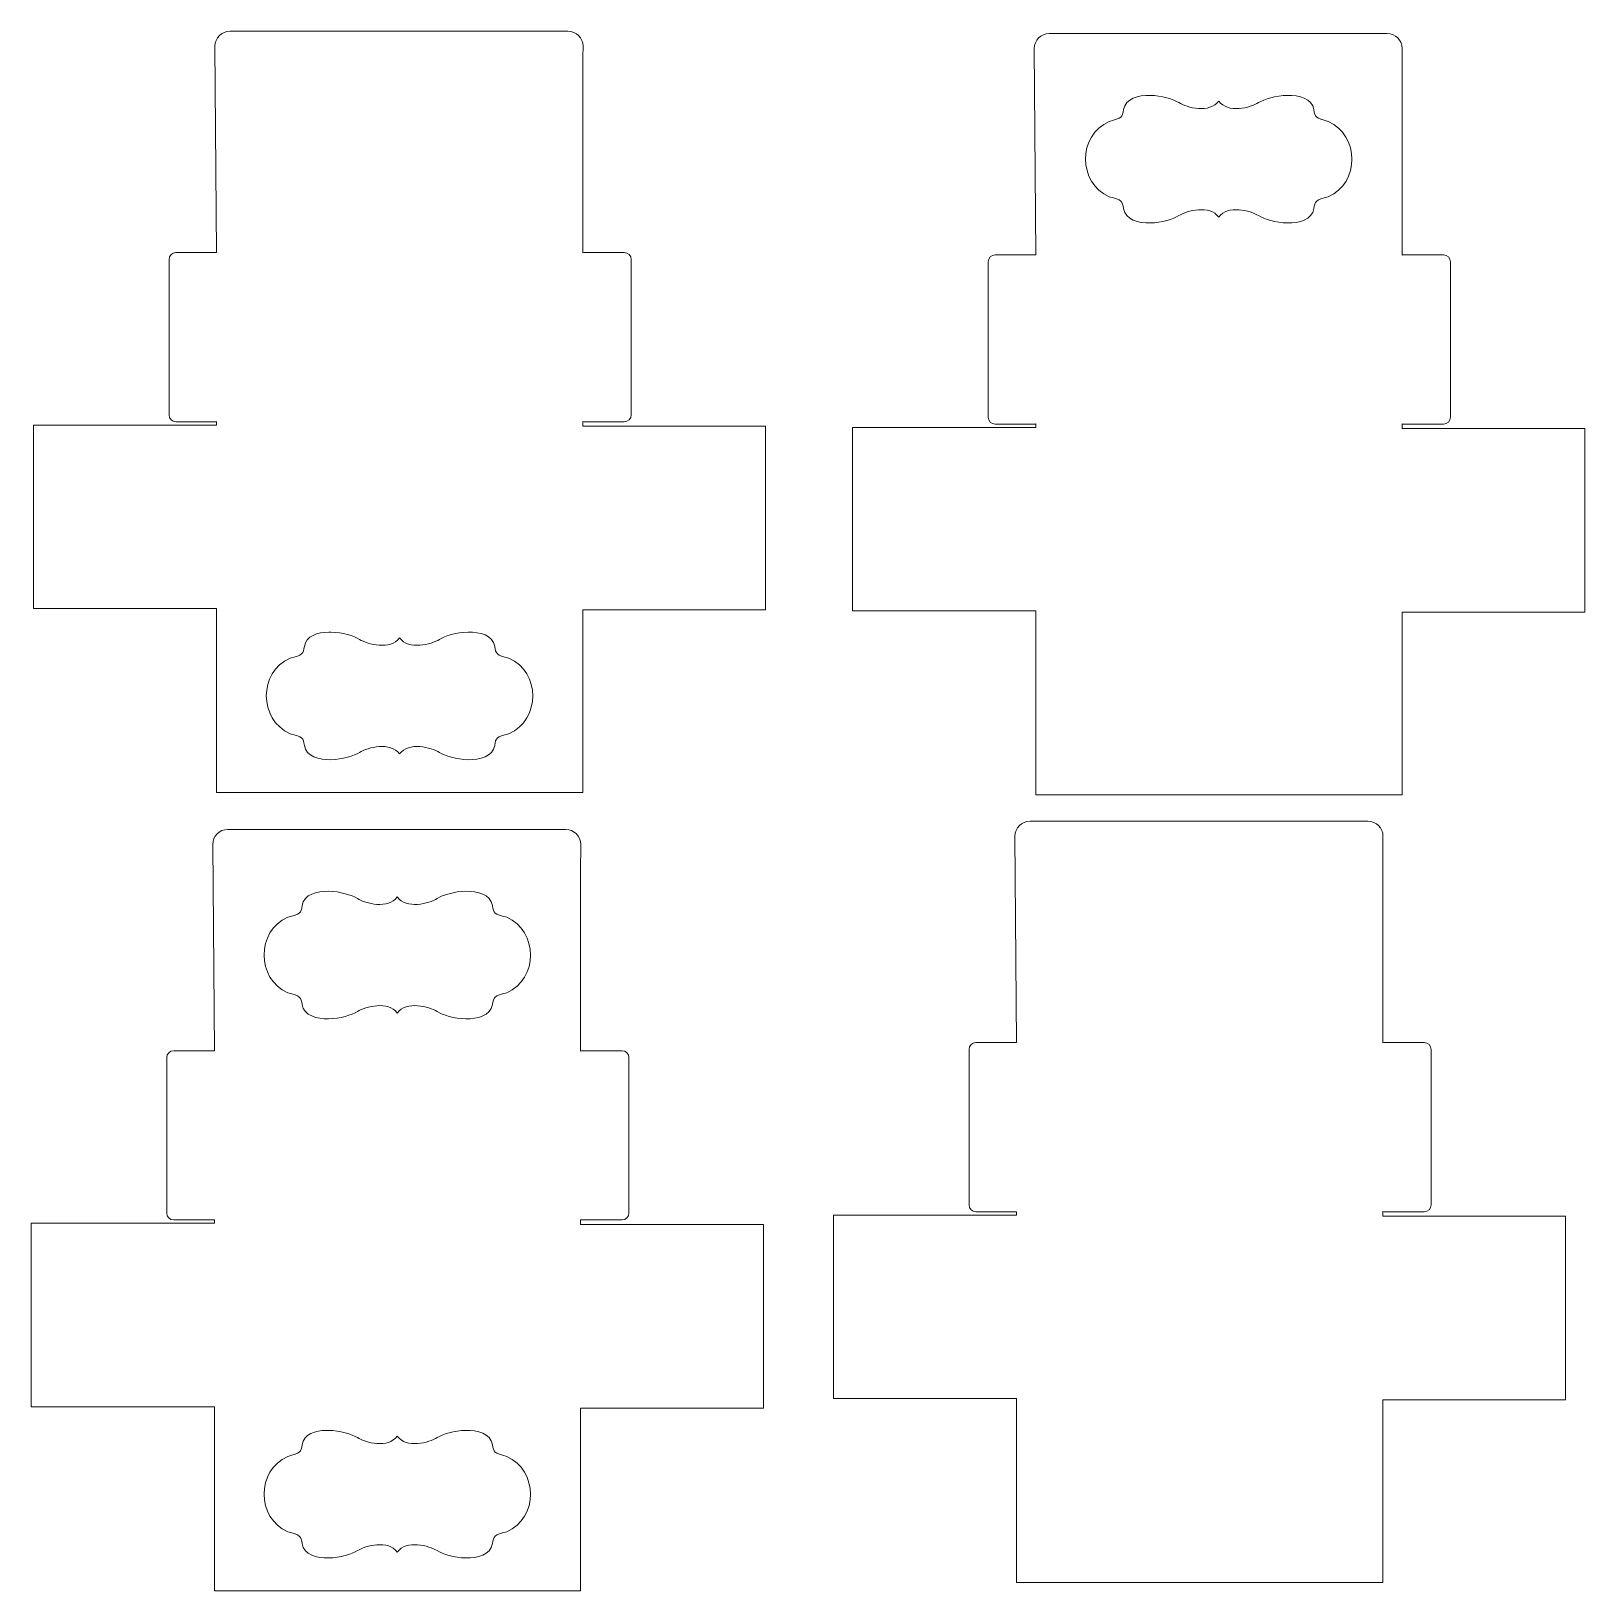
# Model space of a CAD drawing. Header units: centimetres. Extents: x -14.3 to 14.3, y -14.3 to 14.3.
import ezdxf

# ---------------------------------------------------------------- set-up
doc = ezdxf.new("R2010")
doc.units = ezdxf.units.CM
doc.header["$MEASUREMENT"] = 0
doc.layers.add('Layer 1', color=7, linetype='Continuous')

msp = doc.modelspace()

# ---------------------------------------------------------------- linework, layer by layer
at = {"layer": 'Layer 1', "color": 218, "lineweight": 20}
for points, knots in [([(-10.62236, 14.33047), (-10.77565, 14.33047), (-10.89908, 14.20705), (-10.89908, 14.05375), (-10.89908, 14.05375), (-10.89908, 14.05375), (-10.8683, 10.26171), (-10.8683, 10.26171), (-10.8683, 10.26171), (-10.87526, 10.26287), (-10.88241, 10.26372), (-10.88972, 10.26372), (-10.88972, 10.26372), (-10.88972, 10.26372), (-11.61614, 10.26372), (-11.61614, 10.26372), (-11.61614, 10.26372), (-11.68663, 10.26372), (-11.74329, 10.20673), (-11.74329, 10.13624), (-11.74329, 10.13624), (-11.74329, 10.13624), (-11.74329, 7.28075), (-11.74329, 7.28075), (-11.74329, 7.28075), (-11.74329, 7.21026), (-11.68663, 7.15327), (-11.61614, 7.15327), (-11.61614, 7.15327), (-11.61614, 7.15327), (-10.88972, 7.15327), (-10.88972, 7.15327), (-10.88972, 7.15327), (-10.88241, 7.15327), (-10.87527, 7.15412), (-10.8683, 7.15528), (-10.8683, 7.15528), (-10.8683, 7.15528), (-10.8683, 7.09238), (-10.8683, 7.09238), (-10.8683, 7.09238), (-10.8683, 7.09238), (-14.23506, 7.09238), (-14.23506, 7.09238), (-14.23506, 7.09238), (-14.23506, 7.09238), (-14.23506, 3.71959), (-14.23506, 3.71959), (-14.23506, 3.71959), (-14.23506, 3.71959), (-10.8683, 3.71959), (-10.8683, 3.71959), (-10.8683, 3.71959), (-10.8683, 3.71959), (-10.8683, 0.33877), (-10.8683, 0.33877), (-10.8683, 0.33877), (-10.8683, 0.33877), (-4.13811, 0.33877), (-4.13811, 0.33877), (-4.13811, 0.33877), (-4.13811, 0.33877), (-4.13811, 3.69817), (-4.13811, 3.69817), (-4.13811, 3.69817), (-4.13811, 3.69817), (-0.77904, 3.69817), (-0.77904, 3.69817), (-0.77904, 3.69817), (-0.77904, 3.69817), (-0.77904, 7.07096), (-0.77904, 7.07096), (-0.77904, 7.07096), (-0.77904, 7.07096), (-4.13811, 7.07096), (-4.13811, 7.07096), (-4.13811, 7.07096), (-4.13811, 7.07096), (-4.13811, 7.15829), (-4.13811, 7.15829), (-4.13811, 7.15829), (-4.12683, 7.15504), (-4.115, 7.15327), (-4.10264, 7.15327), (-4.10264, 7.15327), (-4.10264, 7.15327), (-3.37622, 7.15327), (-3.37622, 7.15327), (-3.37622, 7.15327), (-3.30573, 7.15327), (-3.24907, 7.21027), (-3.24907, 7.28075), (-3.24907, 7.28075), (-3.24907, 7.28075), (-3.24907, 10.13624), (-3.24907, 10.13624), (-3.24907, 10.13624), (-3.24907, 10.20673), (-3.30573, 10.26372), (-3.37622, 10.26372), (-3.37622, 10.26372), (-3.37622, 10.26372), (-4.10264, 10.26372), (-4.10264, 10.26372), (-4.10264, 10.26372), (-4.11499, 10.26372), (-4.12683, 10.26195), (-4.13811, 10.2587), (-4.13811, 10.2587), (-4.13811, 10.2587), (-4.13811, 13.74291), (-4.13811, 13.74291), (-4.13811, 13.74291), (-4.13501, 13.84651), (-4.1351, 13.95012), (-4.1351, 14.05375), (-4.1351, 14.05375), (-4.1351, 14.20704), (-4.25852, 14.33047), (-4.41182, 14.33047), (-4.41182, 14.33047), (-4.41182, 14.33047), (-10.62236, 14.33047), (-10.62236, 14.33047)], [0, 0, 0, 0, 0.03125, 0.03125, 0.03125, 0.03125, 0.0625, 0.0625, 0.0625, 0.0625, 0.09375, 0.09375, 0.09375, 0.09375, 0.125, 0.125, 0.125, 0.125, 0.15625, 0.15625, 0.15625, 0.15625, 0.1875, 0.1875, 0.1875, 0.1875, 0.21875, 0.21875, 0.21875, 0.21875, 0.25, 0.25, 0.25, 0.25, 0.28125, 0.28125, 0.28125, 0.28125, 0.3125, 0.3125, 0.3125, 0.3125, 0.34375, 0.34375, 0.34375, 0.34375, 0.375, 0.375, 0.375, 0.375, 0.40625, 0.40625, 0.40625, 0.40625, 0.4375, 0.4375, 0.4375, 0.4375, 0.46875, 0.46875, 0.46875, 0.46875, 0.5, 0.5, 0.5, 0.5, 0.53125, 0.53125, 0.53125, 0.53125, 0.5625, 0.5625, 0.5625, 0.5625, 0.59375, 0.59375, 0.59375, 0.59375, 0.625, 0.625, 0.625, 0.625, 0.65625, 0.65625, 0.65625, 0.65625, 0.6875, 0.6875, 0.6875, 0.6875, 0.71875, 0.71875, 0.71875, 0.71875, 0.75, 0.75, 0.75, 0.75, 0.78125, 0.78125, 0.78125, 0.78125, 0.8125, 0.8125, 0.8125, 0.8125, 0.84375, 0.84375, 0.84375, 0.84375, 0.875, 0.875, 0.875, 0.875, 0.90625, 0.90625, 0.90625, 0.90625, 0.9375, 0.9375, 0.9375, 0.9375, 1, 1, 1, 1]), ([(-8.80882, 3.28726), (-8.79542, 3.28758), (-8.7822, 3.28752), (-8.769, 3.28726), (-8.769, 3.28726), (-8.55788, 3.28448), (-8.33965, 3.21573), (-8.24033, 3.15342), (-8.24033, 3.15342), (-8.09207, 3.06041), (-7.67139, 2.95123), (-7.50722, 3.18186), (-7.50722, 3.18186), (-7.50722, 3.18186), (-7.50688, 3.18186), (-7.50688, 3.18186), (-7.50688, 3.18186), (-7.34271, 2.95123), (-6.92203, 3.06041), (-6.77377, 3.15342), (-6.77377, 3.15342), (-6.67445, 3.21573), (-6.45655, 3.28447), (-6.24543, 3.28726), (-6.24543, 3.28726), (-6.03431, 3.29004), (-5.78984, 3.23244), (-5.75825, 3.02426), (-5.75825, 3.02426), (-5.73789, 2.89003), (-5.72567, 2.86294), (-5.49525, 2.80978), (-5.49525, 2.80978), (-4.91484, 2.55182), (-4.9116, 1.67826), (-5.49525, 1.42051), (-5.49525, 1.42051), (-5.72567, 1.36735), (-5.73788, 1.33992), (-5.75825, 1.20569), (-5.75825, 1.20569), (-5.78984, 0.99751), (-6.03431, 0.93991), (-6.24543, 0.94269), (-6.24543, 0.94269), (-6.45654, 0.94547), (-6.67444, 1.01422), (-6.77377, 1.07653), (-6.77377, 1.07653), (-6.92202, 1.16954), (-7.34271, 1.27869), (-7.50688, 1.04809), (-7.50688, 1.04809), (-7.50688, 1.04809), (-7.50722, 1.04809), (-7.50722, 1.04809), (-7.50722, 1.04809), (-7.67139, 1.27872), (-8.09207, 1.16988), (-8.24033, 1.07686), (-8.24033, 1.07686), (-8.33965, 1.01455), (-8.55788, 0.94547), (-8.769, 0.94269), (-8.769, 0.94269), (-8.98011, 0.93991), (-9.22424, 0.99752), (-9.25584, 1.20569), (-9.25584, 1.20569), (-9.27621, 1.33992), (-9.28876, 1.36735), (-9.51917, 1.42051), (-9.51917, 1.42051), (-10.09948, 1.67849), (-10.10286, 2.55171), (-9.51917, 2.80944), (-9.51917, 2.80944), (-9.51917, 2.80944), (-9.51918, 2.80976), (-9.51917, 2.80978), (-9.51917, 2.80978), (-9.28876, 2.86294), (-9.27621, 2.89003), (-9.25584, 3.02426), (-9.25584, 3.02426), (-9.22623, 3.21943), (-9.00973, 3.28244), (-8.80881, 3.28726), (-8.80881, 3.28726), (-8.80881, 3.28726), (-8.80882, 3.28726), (-8.80882, 3.28726)], [0, 0, 0, 0, 0.04166667, 0.04166667, 0.04166667, 0.04166667, 0.08333333, 0.08333333, 0.08333333, 0.08333333, 0.125, 0.125, 0.125, 0.125, 0.16666667, 0.16666667, 0.16666667, 0.16666667, 0.20833333, 0.20833333, 0.20833333, 0.20833333, 0.25, 0.25, 0.25, 0.25, 0.29166667, 0.29166667, 0.29166667, 0.29166667, 0.33333333, 0.33333333, 0.33333333, 0.33333333, 0.375, 0.375, 0.375, 0.375, 0.41666667, 0.41666667, 0.41666667, 0.41666667, 0.45833333, 0.45833333, 0.45833333, 0.45833333, 0.5, 0.5, 0.5, 0.5, 0.54166667, 0.54166667, 0.54166667, 0.54166667, 0.58333333, 0.58333333, 0.58333333, 0.58333333, 0.625, 0.625, 0.625, 0.625, 0.66666667, 0.66666667, 0.66666667, 0.66666667, 0.70833333, 0.70833333, 0.70833333, 0.70833333, 0.75, 0.75, 0.75, 0.75, 0.79166667, 0.79166667, 0.79166667, 0.79166667, 0.83333333, 0.83333333, 0.83333333, 0.83333333, 0.875, 0.875, 0.875, 0.875, 0.91666667, 0.91666667, 0.91666667, 0.91666667, 1, 1, 1, 1])]:
    msp.add_open_spline(points, degree=3, knots=knots, dxfattribs=at)
at = {"layer": 'Layer 1', "color": 202, "lineweight": 20}
for points, knots in [([(4.43347, 14.2872), (4.28018, 14.2872), (4.15676, 14.16378), (4.15676, 14.01049), (4.15676, 14.01049), (4.15676, 14.01049), (4.18754, 10.21844), (4.18754, 10.21844), (4.18754, 10.21844), (4.18058, 10.2196), (4.17343, 10.22045), (4.16613, 10.22045), (4.16613, 10.22045), (4.16613, 10.22045), (3.43971, 10.22045), (3.43971, 10.22045), (3.43971, 10.22045), (3.36922, 10.22045), (3.31256, 10.16345), (3.31256, 10.09297), (3.31256, 10.09297), (3.31256, 10.09297), (3.31256, 7.23748), (3.31256, 7.23748), (3.31256, 7.23748), (3.31256, 7.16699), (3.36922, 7.11), (3.43971, 7.11), (3.43971, 7.11), (3.43971, 7.11), (4.16613, 7.11), (4.16613, 7.11), (4.16613, 7.11), (4.17344, 7.11), (4.18058, 7.11085), (4.18754, 7.11201), (4.18754, 7.11201), (4.18754, 7.11201), (4.18754, 7.0491), (4.18754, 7.0491), (4.18754, 7.0491), (4.18754, 7.0491), (0.82078, 7.0491), (0.82078, 7.0491), (0.82078, 7.0491), (0.82078, 7.0491), (0.82078, 3.67631), (0.82078, 3.67631), (0.82078, 3.67631), (0.82078, 3.67631), (4.18754, 3.67631), (4.18754, 3.67631), (4.18754, 3.67631), (4.18754, 3.67631), (4.18754, 0.29549), (4.18754, 0.29549), (4.18754, 0.29549), (4.18754, 0.29549), (10.91773, 0.29549), (10.91773, 0.29549), (10.91773, 0.29549), (10.91773, 0.29549), (10.91773, 3.65489), (10.91773, 3.65489), (10.91773, 3.65489), (10.91773, 3.65489), (14.2768, 3.65489), (14.2768, 3.65489), (14.2768, 3.65489), (14.2768, 3.65489), (14.2768, 7.02768), (14.2768, 7.02768), (14.2768, 7.02768), (14.2768, 7.02768), (10.91773, 7.02768), (10.91773, 7.02768), (10.91773, 7.02768), (10.91773, 7.02768), (10.91773, 7.11501), (10.91773, 7.11501), (10.91773, 7.11501), (10.92901, 7.11176), (10.94085, 7.10999), (10.9532, 7.10999), (10.9532, 7.10999), (10.9532, 7.10999), (11.67962, 7.10999), (11.67962, 7.10999), (11.67962, 7.10999), (11.75011, 7.10999), (11.80677, 7.16698), (11.80677, 7.23747), (11.80677, 7.23747), (11.80677, 7.23747), (11.80677, 10.09296), (11.80677, 10.09296), (11.80677, 10.09296), (11.80677, 10.16345), (11.75011, 10.22044), (11.67962, 10.22044), (11.67962, 10.22044), (11.67962, 10.22044), (10.9532, 10.22044), (10.9532, 10.22044), (10.9532, 10.22044), (10.94085, 10.22044), (10.92901, 10.21867), (10.91773, 10.21542), (10.91773, 10.21542), (10.91773, 10.21542), (10.91773, 13.69963), (10.91773, 13.69963), (10.91773, 13.69963), (10.92083, 13.80323), (10.92074, 13.90684), (10.92074, 14.01048), (10.92074, 14.01048), (10.92074, 14.16377), (10.79732, 14.28719), (10.64403, 14.28719), (10.64403, 14.28719), (10.64403, 14.28719), (4.43347, 14.2872), (4.43347, 14.2872)], [0, 0, 0, 0, 0.03125, 0.03125, 0.03125, 0.03125, 0.0625, 0.0625, 0.0625, 0.0625, 0.09375, 0.09375, 0.09375, 0.09375, 0.125, 0.125, 0.125, 0.125, 0.15625, 0.15625, 0.15625, 0.15625, 0.1875, 0.1875, 0.1875, 0.1875, 0.21875, 0.21875, 0.21875, 0.21875, 0.25, 0.25, 0.25, 0.25, 0.28125, 0.28125, 0.28125, 0.28125, 0.3125, 0.3125, 0.3125, 0.3125, 0.34375, 0.34375, 0.34375, 0.34375, 0.375, 0.375, 0.375, 0.375, 0.40625, 0.40625, 0.40625, 0.40625, 0.4375, 0.4375, 0.4375, 0.4375, 0.46875, 0.46875, 0.46875, 0.46875, 0.5, 0.5, 0.5, 0.5, 0.53125, 0.53125, 0.53125, 0.53125, 0.5625, 0.5625, 0.5625, 0.5625, 0.59375, 0.59375, 0.59375, 0.59375, 0.625, 0.625, 0.625, 0.625, 0.65625, 0.65625, 0.65625, 0.65625, 0.6875, 0.6875, 0.6875, 0.6875, 0.71875, 0.71875, 0.71875, 0.71875, 0.75, 0.75, 0.75, 0.75, 0.78125, 0.78125, 0.78125, 0.78125, 0.8125, 0.8125, 0.8125, 0.8125, 0.84375, 0.84375, 0.84375, 0.84375, 0.875, 0.875, 0.875, 0.875, 0.90625, 0.90625, 0.90625, 0.90625, 0.9375, 0.9375, 0.9375, 0.9375, 1, 1, 1, 1]), ([(6.28683, 13.15156), (6.49795, 13.14878), (6.71618, 13.0797), (6.8155, 13.01738), (6.8155, 13.01738), (6.96376, 12.92437), (7.38444, 12.81553), (7.54861, 13.04616), (7.54861, 13.04616), (7.54861, 13.04616), (7.54895, 13.04616), (7.54895, 13.04616), (7.54895, 13.04616), (7.71312, 12.81553), (8.1338, 12.92437), (8.28207, 13.01738), (8.28207, 13.01738), (8.38138, 13.07969), (8.59929, 13.14877), (8.81041, 13.15156), (8.81041, 13.15156), (9.02153, 13.15434), (9.266, 13.09674), (9.29759, 12.88856), (9.29759, 12.88856), (9.31795, 12.75433), (9.33017, 12.7269), (9.56059, 12.67374), (9.56059, 12.67374), (10.141, 12.41578), (10.14424, 11.54222), (9.56059, 11.28447), (9.56059, 11.28447), (9.33017, 11.23131), (9.31796, 11.20421), (9.29759, 11.06999), (9.29759, 11.06999), (9.266, 10.86181), (9.02153, 10.80387), (8.81041, 10.80666), (8.81041, 10.80666), (8.5993, 10.80944), (8.3814, 10.87853), (8.28207, 10.94084), (8.28207, 10.94084), (8.13381, 11.03385), (7.71313, 11.143), (7.54895, 10.9124), (7.54895, 10.9124), (7.54895, 10.9124), (7.54861, 10.9124), (7.54861, 10.9124), (7.54861, 10.9124), (7.38444, 11.14303), (6.96375, 11.03385), (6.8155, 10.94084), (6.8155, 10.94084), (6.71618, 10.87853), (6.49795, 10.80945), (6.28683, 10.80666), (6.28683, 10.80666), (6.07571, 10.80388), (5.83158, 10.86183), (5.79998, 11.06999), (5.79998, 11.06999), (5.77962, 11.20422), (5.76706, 11.23131), (5.53665, 11.28447), (5.53665, 11.28447), (4.95634, 11.54245), (4.95296, 12.41601), (5.53665, 12.67374), (5.53665, 12.67374), (5.76707, 12.7269), (5.77962, 12.75433), (5.79998, 12.88856), (5.79998, 12.88856), (5.83157, 13.09674), (6.0757, 13.15434), (6.28683, 13.15156)], [0, 0, 0, 0, 0.04761905, 0.04761905, 0.04761905, 0.04761905, 0.0952381, 0.0952381, 0.0952381, 0.0952381, 0.14285714, 0.14285714, 0.14285714, 0.14285714, 0.19047619, 0.19047619, 0.19047619, 0.19047619, 0.23809524, 0.23809524, 0.23809524, 0.23809524, 0.28571429, 0.28571429, 0.28571429, 0.28571429, 0.33333333, 0.33333333, 0.33333333, 0.33333333, 0.38095238, 0.38095238, 0.38095238, 0.38095238, 0.42857143, 0.42857143, 0.42857143, 0.42857143, 0.47619048, 0.47619048, 0.47619048, 0.47619048, 0.52380952, 0.52380952, 0.52380952, 0.52380952, 0.57142857, 0.57142857, 0.57142857, 0.57142857, 0.61904762, 0.61904762, 0.61904762, 0.61904762, 0.66666667, 0.66666667, 0.66666667, 0.66666667, 0.71428571, 0.71428571, 0.71428571, 0.71428571, 0.76190476, 0.76190476, 0.76190476, 0.76190476, 0.80952381, 0.80952381, 0.80952381, 0.80952381, 0.85714286, 0.85714286, 0.85714286, 0.85714286, 0.9047619, 0.9047619, 0.9047619, 0.9047619, 1, 1, 1, 1])]:
    msp.add_open_spline(points, degree=3, knots=knots, dxfattribs=at)
at = {"layer": 'Layer 1', "color": 201, "lineweight": 20}
for points, knots in [([(4.08014, -0.18798), (3.92685, -0.18798), (3.80343, -0.3114), (3.80343, -0.46469), (3.80343, -0.46469), (3.80343, -0.46469), (3.83421, -4.25674), (3.83421, -4.25674), (3.83421, -4.25674), (3.82725, -4.25558), (3.8201, -4.25473), (3.81279, -4.25473), (3.81279, -4.25473), (3.81279, -4.25473), (3.08637, -4.25473), (3.08637, -4.25473), (3.08637, -4.25473), (3.01588, -4.25473), (2.95922, -4.31173), (2.95922, -4.38221), (2.95922, -4.38221), (2.95922, -4.38221), (2.95922, -7.2377), (2.95922, -7.2377), (2.95922, -7.2377), (2.95922, -7.30819), (3.01588, -7.36518), (3.08637, -7.36518), (3.08637, -7.36518), (3.08637, -7.36518), (3.81279, -7.36518), (3.81279, -7.36518), (3.81279, -7.36518), (3.8201, -7.36518), (3.82724, -7.36433), (3.83421, -7.36317), (3.83421, -7.36317), (3.83421, -7.36317), (3.83421, -7.42608), (3.83421, -7.42608), (3.83421, -7.42608), (3.83421, -7.42608), (0.46744, -7.42608), (0.46744, -7.42608), (0.46744, -7.42608), (0.46744, -7.42608), (0.46744, -10.79887), (0.46744, -10.79887), (0.46744, -10.79887), (0.46744, -10.79887), (3.83421, -10.79887), (3.83421, -10.79887), (3.83421, -10.79887), (3.83421, -10.79887), (3.83421, -14.17969), (3.83421, -14.17969), (3.83421, -14.17969), (3.83421, -14.17969), (10.56439, -14.17969), (10.56439, -14.17969), (10.56439, -14.17969), (10.56439, -14.17969), (10.56439, -10.82029), (10.56439, -10.82029), (10.56439, -10.82029), (10.56439, -10.82029), (13.92346, -10.82029), (13.92346, -10.82029), (13.92346, -10.82029), (13.92346, -10.82029), (13.92346, -7.4475), (13.92346, -7.4475), (13.92346, -7.4475), (13.92346, -7.4475), (10.56439, -7.4475), (10.56439, -7.4475), (10.56439, -7.4475), (10.56439, -7.4475), (10.56439, -7.36017), (10.56439, -7.36017), (10.56439, -7.36017), (10.57567, -7.36342), (10.58751, -7.36519), (10.59986, -7.36519), (10.59986, -7.36519), (10.59986, -7.36519), (11.32628, -7.36519), (11.32628, -7.36519), (11.32628, -7.36519), (11.39677, -7.36519), (11.45343, -7.3082), (11.45343, -7.23771), (11.45343, -7.23771), (11.45343, -7.23771), (11.45343, -4.38222), (11.45343, -4.38222), (11.45343, -4.38222), (11.45343, -4.31173), (11.39677, -4.25474), (11.32628, -4.25474), (11.32628, -4.25474), (11.32628, -4.25474), (10.59986, -4.25474), (10.59986, -4.25474), (10.59986, -4.25474), (10.58751, -4.25474), (10.57567, -4.25651), (10.56439, -4.25976), (10.56439, -4.25976), (10.56439, -4.25976), (10.56439, -0.77555), (10.56439, -0.77555), (10.56439, -0.77555), (10.56749, -0.67195), (10.5674, -0.56834), (10.5674, -0.4647), (10.5674, -0.4647), (10.5674, -0.31141), (10.44398, -0.18799), (10.29069, -0.18799), (10.29069, -0.18799), (10.29069, -0.18799), (4.08014, -0.18798), (4.08014, -0.18798)], [0, 0, 0, 0, 0.03125, 0.03125, 0.03125, 0.03125, 0.0625, 0.0625, 0.0625, 0.0625, 0.09375, 0.09375, 0.09375, 0.09375, 0.125, 0.125, 0.125, 0.125, 0.15625, 0.15625, 0.15625, 0.15625, 0.1875, 0.1875, 0.1875, 0.1875, 0.21875, 0.21875, 0.21875, 0.21875, 0.25, 0.25, 0.25, 0.25, 0.28125, 0.28125, 0.28125, 0.28125, 0.3125, 0.3125, 0.3125, 0.3125, 0.34375, 0.34375, 0.34375, 0.34375, 0.375, 0.375, 0.375, 0.375, 0.40625, 0.40625, 0.40625, 0.40625, 0.4375, 0.4375, 0.4375, 0.4375, 0.46875, 0.46875, 0.46875, 0.46875, 0.5, 0.5, 0.5, 0.5, 0.53125, 0.53125, 0.53125, 0.53125, 0.5625, 0.5625, 0.5625, 0.5625, 0.59375, 0.59375, 0.59375, 0.59375, 0.625, 0.625, 0.625, 0.625, 0.65625, 0.65625, 0.65625, 0.65625, 0.6875, 0.6875, 0.6875, 0.6875, 0.71875, 0.71875, 0.71875, 0.71875, 0.75, 0.75, 0.75, 0.75, 0.78125, 0.78125, 0.78125, 0.78125, 0.8125, 0.8125, 0.8125, 0.8125, 0.84375, 0.84375, 0.84375, 0.84375, 0.875, 0.875, 0.875, 0.875, 0.90625, 0.90625, 0.90625, 0.90625, 0.9375, 0.9375, 0.9375, 0.9375, 1, 1, 1, 1]), ([(-10.66409, -0.33894), (-10.81738, -0.33894), (-10.94081, -0.46236), (-10.94081, -0.61566), (-10.94081, -0.61566), (-10.94081, -0.61566), (-10.91003, -4.40771), (-10.91003, -4.40771), (-10.91003, -4.40771), (-10.91699, -4.40655), (-10.92414, -4.4057), (-10.93145, -4.4057), (-10.93145, -4.4057), (-10.93145, -4.4057), (-11.65787, -4.4057), (-11.65787, -4.4057), (-11.65787, -4.4057), (-11.72836, -4.4057), (-11.78502, -4.46269), (-11.78502, -4.53318), (-11.78502, -4.53318), (-11.78502, -4.53318), (-11.78502, -7.38867), (-11.78502, -7.38867), (-11.78502, -7.38867), (-11.78502, -7.45916), (-11.72836, -7.51615), (-11.65787, -7.51615), (-11.65787, -7.51615), (-11.65787, -7.51615), (-10.93145, -7.51615), (-10.93145, -7.51615), (-10.93145, -7.51615), (-10.92414, -7.51615), (-10.917, -7.5153), (-10.91003, -7.51414), (-10.91003, -7.51414), (-10.91003, -7.51414), (-10.91003, -7.57704), (-10.91003, -7.57704), (-10.91003, -7.57704), (-10.91003, -7.57704), (-14.27679, -7.57704), (-14.27679, -7.57704), (-14.27679, -7.57704), (-14.27679, -7.57704), (-14.27679, -10.94983), (-14.27679, -10.94983), (-14.27679, -10.94983), (-14.27679, -10.94983), (-10.91003, -10.94983), (-10.91003, -10.94983), (-10.91003, -10.94983), (-10.91003, -10.94983), (-10.91003, -14.33065), (-10.91003, -14.33065), (-10.91003, -14.33065), (-10.91003, -14.33065), (-4.17984, -14.33065), (-4.17984, -14.33065), (-4.17984, -14.33065), (-4.17984, -14.33065), (-4.17984, -10.97125), (-4.17984, -10.97125), (-4.17984, -10.97125), (-4.17984, -10.97125), (-0.82077, -10.97125), (-0.82077, -10.97125), (-0.82077, -10.97125), (-0.82077, -10.97125), (-0.82077, -7.59846), (-0.82077, -7.59846), (-0.82077, -7.59846), (-0.82077, -7.59846), (-4.17984, -7.59846), (-4.17984, -7.59846), (-4.17984, -7.59846), (-4.17984, -7.59846), (-4.17984, -7.51113), (-4.17984, -7.51113), (-4.17984, -7.51113), (-4.16856, -7.51438), (-4.15673, -7.51615), (-4.14437, -7.51615), (-4.14437, -7.51615), (-4.14437, -7.51615), (-3.41795, -7.51615), (-3.41795, -7.51615), (-3.41795, -7.51615), (-3.34746, -7.51615), (-3.2908, -7.45915), (-3.2908, -7.38867), (-3.2908, -7.38867), (-3.2908, -7.38867), (-3.2908, -4.53318), (-3.2908, -4.53318), (-3.2908, -4.53318), (-3.2908, -4.46269), (-3.34746, -4.4057), (-3.41795, -4.4057), (-3.41795, -4.4057), (-3.41795, -4.4057), (-4.14437, -4.4057), (-4.14437, -4.4057), (-4.14437, -4.4057), (-4.15672, -4.4057), (-4.16856, -4.40747), (-4.17984, -4.41072), (-4.17984, -4.41072), (-4.17984, -4.41072), (-4.17984, -0.92651), (-4.17984, -0.92651), (-4.17984, -0.92651), (-4.17674, -0.82291), (-4.17683, -0.71929), (-4.17683, -0.61566), (-4.17683, -0.61566), (-4.17683, -0.46237), (-4.30025, -0.33894), (-4.45354, -0.33894), (-4.45354, -0.33894), (-4.45354, -0.33894), (-10.66409, -0.33894), (-10.66409, -0.33894)], [0, 0, 0, 0, 0.03125, 0.03125, 0.03125, 0.03125, 0.0625, 0.0625, 0.0625, 0.0625, 0.09375, 0.09375, 0.09375, 0.09375, 0.125, 0.125, 0.125, 0.125, 0.15625, 0.15625, 0.15625, 0.15625, 0.1875, 0.1875, 0.1875, 0.1875, 0.21875, 0.21875, 0.21875, 0.21875, 0.25, 0.25, 0.25, 0.25, 0.28125, 0.28125, 0.28125, 0.28125, 0.3125, 0.3125, 0.3125, 0.3125, 0.34375, 0.34375, 0.34375, 0.34375, 0.375, 0.375, 0.375, 0.375, 0.40625, 0.40625, 0.40625, 0.40625, 0.4375, 0.4375, 0.4375, 0.4375, 0.46875, 0.46875, 0.46875, 0.46875, 0.5, 0.5, 0.5, 0.5, 0.53125, 0.53125, 0.53125, 0.53125, 0.5625, 0.5625, 0.5625, 0.5625, 0.59375, 0.59375, 0.59375, 0.59375, 0.625, 0.625, 0.625, 0.625, 0.65625, 0.65625, 0.65625, 0.65625, 0.6875, 0.6875, 0.6875, 0.6875, 0.71875, 0.71875, 0.71875, 0.71875, 0.75, 0.75, 0.75, 0.75, 0.78125, 0.78125, 0.78125, 0.78125, 0.8125, 0.8125, 0.8125, 0.8125, 0.84375, 0.84375, 0.84375, 0.84375, 0.875, 0.875, 0.875, 0.875, 0.90625, 0.90625, 0.90625, 0.90625, 0.9375, 0.9375, 0.9375, 0.9375, 1, 1, 1, 1]), ([(-8.81073, -1.47457), (-8.59961, -1.47735), (-8.38138, -1.54644), (-8.28206, -1.60875), (-8.28206, -1.60875), (-8.1338, -1.70176), (-7.71311, -1.8106), (-7.54894, -1.57997), (-7.54894, -1.57997), (-7.54894, -1.57997), (-7.54862, -1.57997), (-7.54862, -1.57997), (-7.54862, -1.57997), (-7.38445, -1.8106), (-6.96377, -1.70176), (-6.81551, -1.60875), (-6.81551, -1.60875), (-6.71619, -1.54644), (-6.49829, -1.47736), (-6.28717, -1.47457), (-6.28717, -1.47457), (-6.07605, -1.47179), (-5.83158, -1.52939), (-5.79999, -1.73757), (-5.79999, -1.73757), (-5.77963, -1.8718), (-5.76741, -1.89922), (-5.53699, -1.95239), (-5.53699, -1.95239), (-4.95658, -2.21035), (-4.95334, -3.08391), (-5.53699, -3.34166), (-5.53699, -3.34166), (-5.7674, -3.39482), (-5.77962, -3.42191), (-5.79999, -3.55614), (-5.79999, -3.55614), (-5.83158, -3.76432), (-6.07605, -3.82226), (-6.28717, -3.81947), (-6.28717, -3.81947), (-6.49828, -3.81669), (-6.71618, -3.7476), (-6.81551, -3.68529), (-6.81551, -3.68529), (-6.96376, -3.59228), (-7.38445, -3.48313), (-7.54862, -3.71373), (-7.54862, -3.71373), (-7.54862, -3.71373), (-7.54894, -3.71373), (-7.54894, -3.71373), (-7.54894, -3.71373), (-7.71311, -3.4831), (-8.1338, -3.59228), (-8.28206, -3.68529), (-8.28206, -3.68529), (-8.38138, -3.7476), (-8.59961, -3.81668), (-8.81073, -3.81947), (-8.81073, -3.81947), (-9.02185, -3.82225), (-9.26598, -3.7643), (-9.29758, -3.55614), (-9.29758, -3.55614), (-9.31794, -3.42191), (-9.3305, -3.39482), (-9.56091, -3.34166), (-9.56091, -3.34166), (-10.14122, -3.08368), (-10.1446, -2.21012), (-9.56091, -1.95239), (-9.56091, -1.95239), (-9.33049, -1.89923), (-9.31794, -1.8718), (-9.29758, -1.73757), (-9.29758, -1.73757), (-9.26599, -1.52939), (-9.02186, -1.47179), (-8.81073, -1.47457)], [0, 0, 0, 0, 0.04761905, 0.04761905, 0.04761905, 0.04761905, 0.0952381, 0.0952381, 0.0952381, 0.0952381, 0.14285714, 0.14285714, 0.14285714, 0.14285714, 0.19047619, 0.19047619, 0.19047619, 0.19047619, 0.23809524, 0.23809524, 0.23809524, 0.23809524, 0.28571429, 0.28571429, 0.28571429, 0.28571429, 0.33333333, 0.33333333, 0.33333333, 0.33333333, 0.38095238, 0.38095238, 0.38095238, 0.38095238, 0.42857143, 0.42857143, 0.42857143, 0.42857143, 0.47619048, 0.47619048, 0.47619048, 0.47619048, 0.52380952, 0.52380952, 0.52380952, 0.52380952, 0.57142857, 0.57142857, 0.57142857, 0.57142857, 0.61904762, 0.61904762, 0.61904762, 0.61904762, 0.66666667, 0.66666667, 0.66666667, 0.66666667, 0.71428571, 0.71428571, 0.71428571, 0.71428571, 0.76190476, 0.76190476, 0.76190476, 0.76190476, 0.80952381, 0.80952381, 0.80952381, 0.80952381, 0.85714286, 0.85714286, 0.85714286, 0.85714286, 0.9047619, 0.9047619, 0.9047619, 0.9047619, 1, 1, 1, 1]), ([(-8.85055, -11.38214), (-8.83715, -11.38182), (-8.82393, -11.38188), (-8.81073, -11.38214), (-8.81073, -11.38214), (-8.59961, -11.38492), (-8.38138, -11.45367), (-8.28206, -11.51598), (-8.28206, -11.51598), (-8.1338, -11.60899), (-7.71311, -11.71817), (-7.54894, -11.48754), (-7.54894, -11.48754), (-7.54894, -11.48754), (-7.54862, -11.48754), (-7.54862, -11.48754), (-7.54862, -11.48754), (-7.38445, -11.71817), (-6.96377, -11.60899), (-6.81551, -11.51598), (-6.81551, -11.51598), (-6.71619, -11.45367), (-6.49829, -11.38493), (-6.28717, -11.38214), (-6.28717, -11.38214), (-6.07605, -11.37936), (-5.83158, -11.43696), (-5.79999, -11.64514), (-5.79999, -11.64514), (-5.77963, -11.77937), (-5.76741, -11.80646), (-5.53699, -11.85962), (-5.53699, -11.85962), (-4.95658, -12.11758), (-4.95334, -12.99114), (-5.53699, -13.24889), (-5.53699, -13.24889), (-5.7674, -13.30205), (-5.77962, -13.32948), (-5.79999, -13.46371), (-5.79999, -13.46371), (-5.83158, -13.67189), (-6.07605, -13.72949), (-6.28717, -13.72671), (-6.28717, -13.72671), (-6.49828, -13.72393), (-6.71618, -13.65518), (-6.81551, -13.59287), (-6.81551, -13.59287), (-6.96376, -13.49986), (-7.38445, -13.39071), (-7.54862, -13.62131), (-7.54862, -13.62131), (-7.54862, -13.62131), (-7.54894, -13.62131), (-7.54894, -13.62131), (-7.54894, -13.62131), (-7.71311, -13.39068), (-8.1338, -13.49952), (-8.28206, -13.59254), (-8.28206, -13.59254), (-8.38138, -13.65485), (-8.59961, -13.72393), (-8.81073, -13.72671), (-8.81073, -13.72671), (-9.02185, -13.72949), (-9.26598, -13.67188), (-9.29758, -13.46371), (-9.29758, -13.46371), (-9.31794, -13.32948), (-9.3305, -13.30205), (-9.56091, -13.24889), (-9.56091, -13.24889), (-10.14122, -12.99091), (-10.1446, -12.11769), (-9.56091, -11.85996), (-9.56091, -11.85996), (-9.56091, -11.85996), (-9.56092, -11.85964), (-9.56091, -11.85964), (-9.56091, -11.85964), (-9.33049, -11.80648), (-9.31794, -11.77939), (-9.29758, -11.64516), (-9.29758, -11.64516), (-9.26797, -11.44999), (-9.05147, -11.38698), (-8.85055, -11.38216), (-8.85055, -11.38216), (-8.85055, -11.38216), (-8.85055, -11.38214), (-8.85055, -11.38214)], [0, 0, 0, 0, 0.04166667, 0.04166667, 0.04166667, 0.04166667, 0.08333333, 0.08333333, 0.08333333, 0.08333333, 0.125, 0.125, 0.125, 0.125, 0.16666667, 0.16666667, 0.16666667, 0.16666667, 0.20833333, 0.20833333, 0.20833333, 0.20833333, 0.25, 0.25, 0.25, 0.25, 0.29166667, 0.29166667, 0.29166667, 0.29166667, 0.33333333, 0.33333333, 0.33333333, 0.33333333, 0.375, 0.375, 0.375, 0.375, 0.41666667, 0.41666667, 0.41666667, 0.41666667, 0.45833333, 0.45833333, 0.45833333, 0.45833333, 0.5, 0.5, 0.5, 0.5, 0.54166667, 0.54166667, 0.54166667, 0.54166667, 0.58333333, 0.58333333, 0.58333333, 0.58333333, 0.625, 0.625, 0.625, 0.625, 0.66666667, 0.66666667, 0.66666667, 0.66666667, 0.70833333, 0.70833333, 0.70833333, 0.70833333, 0.75, 0.75, 0.75, 0.75, 0.79166667, 0.79166667, 0.79166667, 0.79166667, 0.83333333, 0.83333333, 0.83333333, 0.83333333, 0.875, 0.875, 0.875, 0.875, 0.91666667, 0.91666667, 0.91666667, 0.91666667, 1, 1, 1, 1])]:
    msp.add_open_spline(points, degree=3, knots=knots, dxfattribs=at)

doc.saveas('drawing.dxf')
